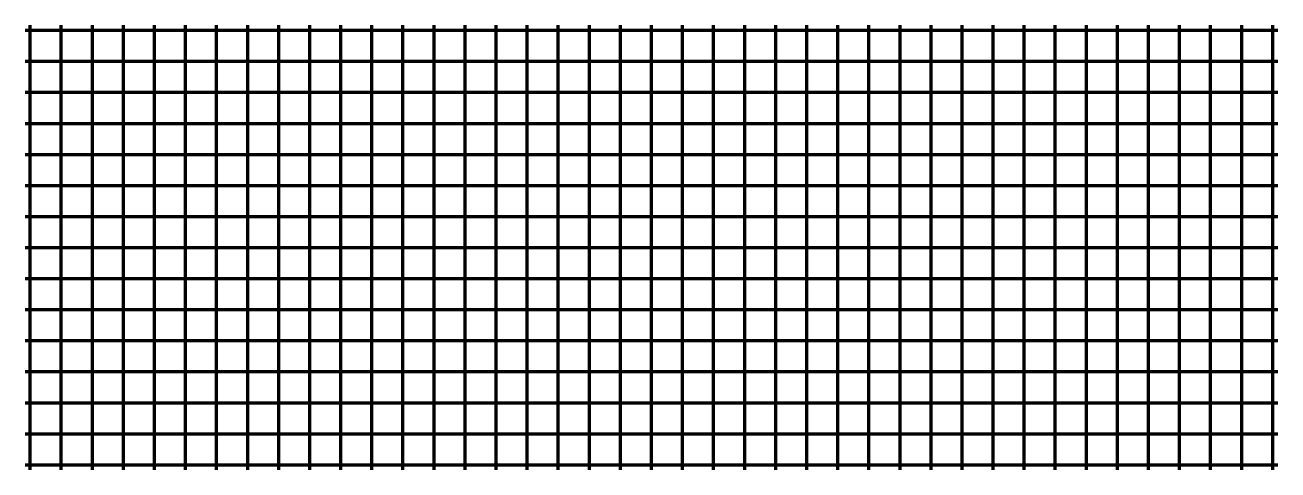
# Model space of a CAD drawing. Header units: millimetres. Extents: x 0 to 605, y 0 to 215.
import ezdxf

# ---------------------------------------------------------------- set-up
doc = ezdxf.new("R2010")
doc.units = ezdxf.units.MM
doc.layers.add('Mreza Q-188', color=8, linetype='Continuous', lineweight=60, true_color=0x797979)
doc.layers.add('Mreza Q-335', color=8, linetype='Continuous', lineweight=80, true_color=0x797979)

msp = doc.modelspace()

# ---------------------------------------------------------------- linework, layer by layer
at = {"layer": 'Mreza Q-188'}
for p, q in [((0, 212.5), (605, 212.5)), ((2.5, 0), (2.5, 215)), ((17.5, 0), (17.5, 215)), ((32.5, 0), (32.5, 215)), ((47.5, 0), (47.5, 215)), ((62.5, 0), (62.5, 215)), ((77.5, 0), (77.5, 215)), ((92.5, 0), (92.5, 215)), ((107.5, 0), (107.5, 215)), ((122.5, 0), (122.5, 215)), ((137.5, 0), (137.5, 215)), ((152.5, 0), (152.5, 215)), ((167.5, 0), (167.5, 215)), ((182.5, 0), (182.5, 215)), ((197.5, 0), (197.5, 215)), ((212.5, 0), (212.5, 215)), ((227.5, 0), (227.5, 215)), ((242.5, 0), (242.5, 215)), ((257.5, 0), (257.5, 215)), ((272.5, 0), (272.5, 215)), ((287.5, 0), (287.5, 215)), ((302.5, 0), (302.5, 215)), ((317.5, 0), (317.5, 215)), ((332.5, 0), (332.5, 215)), ((347.5, 0), (347.5, 215)), ((362.5, 0), (362.5, 215)), ((377.5, 0), (377.5, 215)), ((392.5, 0), (392.5, 215)), ((407.5, 0), (407.5, 215)), ((422.5, 0), (422.5, 215)), ((437.5, 0), (437.5, 215)), ((452.5, 0), (452.5, 215)), ((467.5, 0), (467.5, 215)), ((482.5, 0), (482.5, 215)), ((497.5, 0), (497.5, 215)), ((512.5, 0), (512.5, 215)), ((527.5, 0), (527.5, 215)), ((542.5, 0), (542.5, 215)), ((557.5, 0), (557.5, 215)), ((572.5, 0), (572.5, 215)), ((587.5, 0), (587.5, 215)), ((602.5, 0), (602.5, 215)), ((0, 197.5), (605, 197.5)), ((0, 182.5), (605, 182.5)), ((0, 167.5), (605, 167.5)), ((0, 152.5), (605, 152.5)), ((0, 137.5), (605, 137.5)), ((0, 122.5), (605, 122.5)), ((0, 107.5), (605, 107.5)), ((0, 92.5), (605, 92.5)), ((0, 77.5), (605, 77.5)), ((0, 62.5), (605, 62.5)), ((0, 47.5), (605, 47.5)), ((0, 32.5), (605, 32.5)), ((0, 17.5), (605, 17.5)), ((0, 2.5), (605, 2.5))]:
    msp.add_line(p, q, dxfattribs=at)
at = {"layer": 'Mreza Q-335'}
for p, q in [((0, 212.5), (605, 212.5)), ((2.5, 0), (2.5, 215)), ((17.5, 0), (17.5, 215)), ((32.5, 0), (32.5, 215)), ((47.5, 0), (47.5, 215)), ((62.5, 0), (62.5, 215)), ((77.5, 0), (77.5, 215)), ((92.5, 0), (92.5, 215)), ((107.5, 0), (107.5, 215)), ((122.5, 0), (122.5, 215)), ((137.5, 0), (137.5, 215)), ((152.5, 0), (152.5, 215)), ((167.5, 0), (167.5, 215)), ((182.5, 0), (182.5, 215)), ((197.5, 0), (197.5, 215)), ((212.5, 0), (212.5, 215)), ((227.5, 0), (227.5, 215)), ((242.5, 0), (242.5, 215)), ((257.5, 0), (257.5, 215)), ((272.5, 0), (272.5, 215)), ((287.5, 0), (287.5, 215)), ((302.5, 0), (302.5, 215)), ((317.5, 0), (317.5, 215)), ((332.5, 0), (332.5, 215)), ((347.5, 0), (347.5, 215)), ((362.5, 0), (362.5, 215)), ((377.5, 0), (377.5, 215)), ((392.5, 0), (392.5, 215)), ((407.5, 0), (407.5, 215)), ((422.5, 0), (422.5, 215)), ((437.5, 0), (437.5, 215)), ((452.5, 0), (452.5, 215)), ((467.5, 0), (467.5, 215)), ((482.5, 0), (482.5, 215)), ((497.5, 0), (497.5, 215)), ((512.5, 0), (512.5, 215)), ((527.5, 0), (527.5, 215)), ((542.5, 0), (542.5, 215)), ((557.5, 0), (557.5, 215)), ((572.5, 0), (572.5, 215)), ((587.5, 0), (587.5, 215)), ((602.5, 0), (602.5, 215)), ((0, 197.5), (605, 197.5)), ((0, 182.5), (605, 182.5)), ((0, 167.5), (605, 167.5)), ((0, 152.5), (605, 152.5)), ((0, 137.5), (605, 137.5)), ((0, 122.5), (605, 122.5)), ((0, 107.5), (605, 107.5)), ((0, 92.5), (605, 92.5)), ((0, 77.5), (605, 77.5)), ((0, 62.5), (605, 62.5)), ((0, 47.5), (605, 47.5)), ((0, 32.5), (605, 32.5)), ((0, 17.5), (605, 17.5)), ((0, 2.5), (605, 2.5))]:
    msp.add_line(p, q, dxfattribs=at)

doc.saveas('drawing.dxf')
